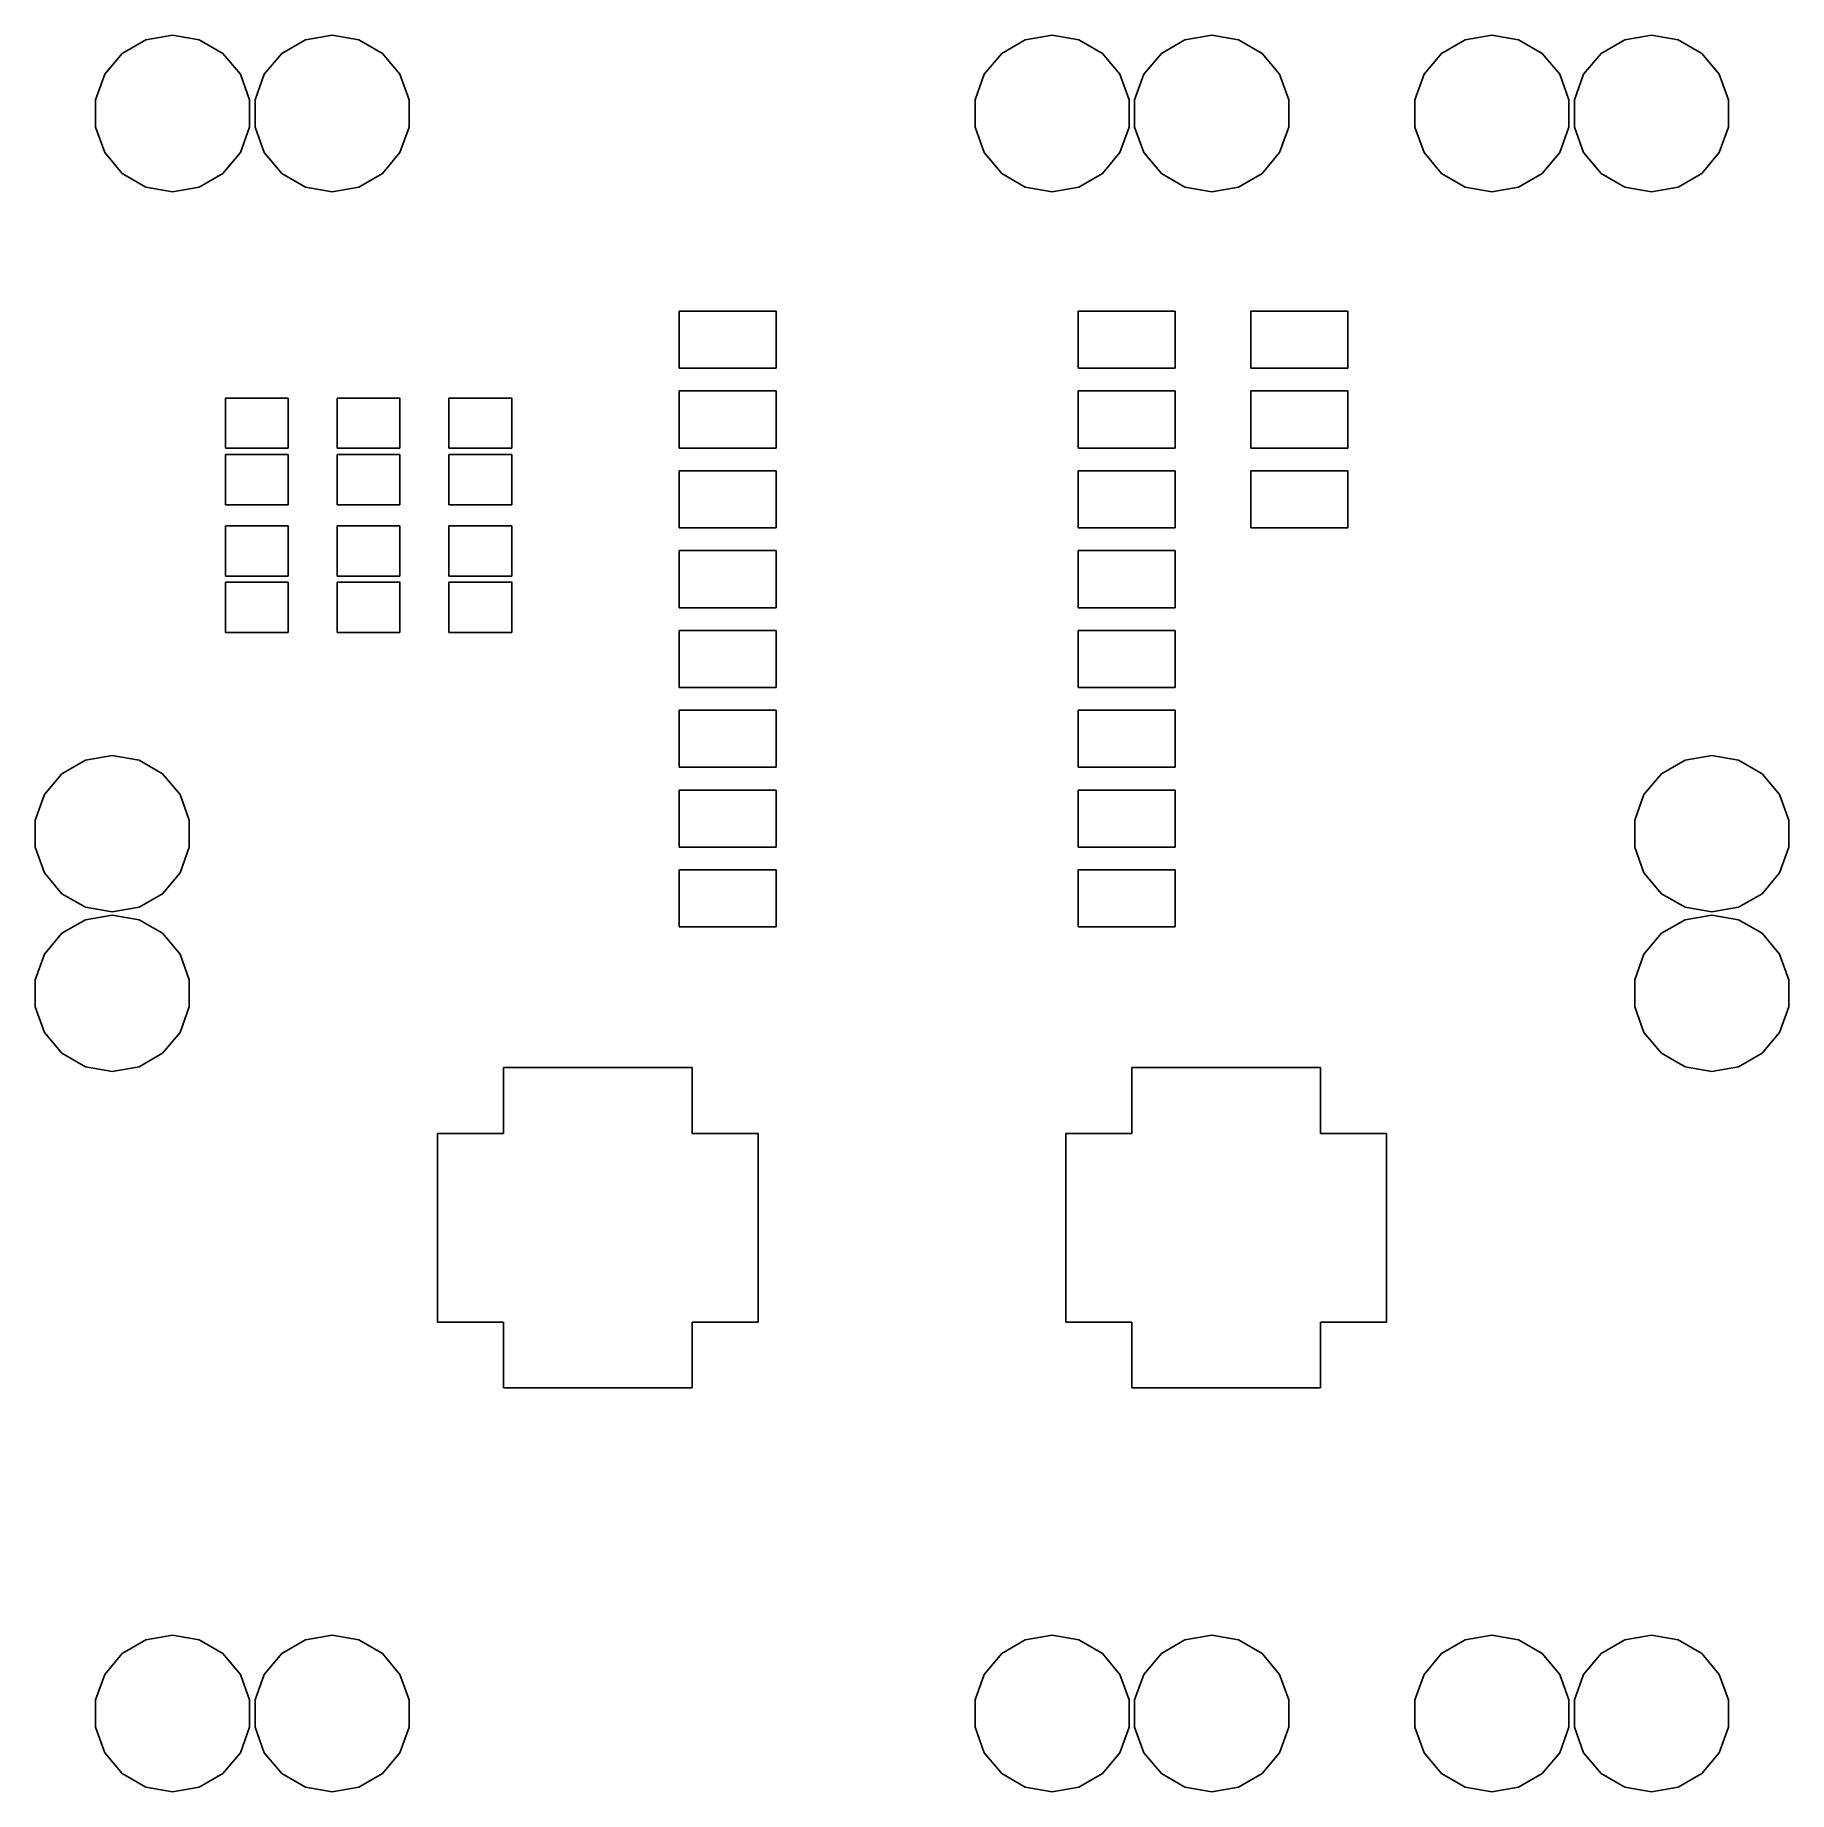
# Model space of a CAD drawing. Extents: x 1 to 29, y 1 to 29.
import ezdxf

# ---------------------------------------------------------------- set-up
doc = ezdxf.new("R2010")
doc.units = 0
doc.header["$MEASUREMENT"] = 0
doc.layers.add('BLACK', color=7, linetype='CONTINUOUS')

msp = doc.modelspace()

# ---------------------------------------------------------------- linework, layer by layer
at = {"layer": 'Black'}
for p, q in [((2.429, 28.6846), (2.80379, 28.901)), ((2.80379, 28.901), (3.23, 28.9761)), ((3.23, 28.9761), (3.65621, 28.901)), ((3.65621, 28.901), (4.031, 28.6846)), ((4.96899, 28.6846), (5.34379, 28.901)), ((5.34379, 28.901), (5.77, 28.9761)), ((5.77, 28.9761), (6.19621, 28.901)), ((6.19621, 28.901), (6.571, 28.6846)), ((16.429, 28.6846), (16.8038, 28.901)), ((16.8038, 28.901), (17.23, 28.9761)), ((17.23, 28.9761), (17.6562, 28.901)), ((17.6562, 28.901), (18.031, 28.6846)), ((18.969, 28.6846), (19.3438, 28.901)), ((19.3438, 28.901), (19.77, 28.9761)), ((19.77, 28.9761), (20.1962, 28.901)), ((20.1962, 28.901), (20.571, 28.6846)), ((23.429, 28.6846), (23.8038, 28.901)), ((23.8038, 28.901), (24.23, 28.9761)), ((24.23, 28.9761), (24.6562, 28.901)), ((24.6562, 28.901), (25.031, 28.6846)), ((25.969, 28.6846), (26.3438, 28.901)), ((26.3438, 28.901), (26.77, 28.9761)), ((26.77, 28.9761), (27.1962, 28.901)), ((27.1962, 28.901), (27.571, 28.6846)), ((2.15081, 28.3531), (2.429, 28.6846)), ((4.031, 28.6846), (4.30919, 28.3531)), ((4.69081, 28.3531), (4.96899, 28.6846)), ((6.571, 28.6846), (6.84919, 28.3531)), ((16.1508, 28.3531), (16.429, 28.6846)), ((18.031, 28.6846), (18.3092, 28.3531)), ((18.6908, 28.3531), (18.969, 28.6846)), ((20.571, 28.6846), (20.8492, 28.3531)), ((23.1508, 28.3531), (23.429, 28.6846)), ((25.031, 28.6846), (25.3092, 28.3531)), ((25.6908, 28.3531), (25.969, 28.6846)), ((27.571, 28.6846), (27.8492, 28.3531)), ((2.00279, 27.9464), (2.15081, 28.3531)), ((4.30919, 28.3531), (4.45721, 27.9464)), ((4.54279, 27.9464), (4.69081, 28.3531)), ((6.84919, 28.3531), (6.99721, 27.9464)), ((16.0028, 27.9464), (16.1508, 28.3531)), ((18.3092, 28.3531), (18.4572, 27.9464)), ((18.5428, 27.9464), (18.6908, 28.3531)), ((20.8492, 28.3531), (20.9972, 27.9464)), ((23.0028, 27.9464), (23.1508, 28.3531)), ((25.3092, 28.3531), (25.4572, 27.9464)), ((25.5428, 27.9464), (25.6908, 28.3531)), ((27.8492, 28.3531), (27.9972, 27.9464)), ((2.00279, 27.5136), (2.00279, 27.9464)), ((4.45721, 27.9464), (4.45721, 27.5136)), ((4.54279, 27.5136), (4.54279, 27.9464)), ((6.99721, 27.9464), (6.99721, 27.5136)), ((16.0028, 27.5136), (16.0028, 27.9464)), ((18.4572, 27.9464), (18.4572, 27.5136)), ((18.5428, 27.5136), (18.5428, 27.9464)), ((20.9972, 27.9464), (20.9972, 27.5136)), ((23.0028, 27.5136), (23.0028, 27.9464)), ((25.4572, 27.9464), (25.4572, 27.5136)), ((25.5428, 27.5136), (25.5428, 27.9464)), ((27.9972, 27.9464), (27.9972, 27.5136)), ((2.15081, 27.1069), (2.00279, 27.5136)), ((4.45721, 27.5136), (4.30919, 27.1069)), ((4.69081, 27.1069), (4.54279, 27.5136)), ((6.99721, 27.5136), (6.84919, 27.1069)), ((16.1508, 27.1069), (16.0028, 27.5136)), ((18.4572, 27.5136), (18.3092, 27.1069)), ((18.6908, 27.1069), (18.5428, 27.5136)), ((20.9972, 27.5136), (20.8492, 27.1069)), ((23.1508, 27.1069), (23.0028, 27.5136)), ((25.4572, 27.5136), (25.3092, 27.1069)), ((25.6908, 27.1069), (25.5428, 27.5136)), ((27.9972, 27.5136), (27.8492, 27.1069)), ((2.429, 26.7754), (2.15081, 27.1069)), ((4.30919, 27.1069), (4.031, 26.7754)), ((4.96899, 26.7754), (4.69081, 27.1069)), ((6.84919, 27.1069), (6.571, 26.7754)), ((16.429, 26.7754), (16.1508, 27.1069)), ((18.3092, 27.1069), (18.031, 26.7754)), ((18.969, 26.7754), (18.6908, 27.1069)), ((20.8492, 27.1069), (20.571, 26.7754)), ((23.429, 26.7754), (23.1508, 27.1069)), ((25.3092, 27.1069), (25.031, 26.7754)), ((25.969, 26.7754), (25.6908, 27.1069)), ((27.8492, 27.1069), (27.571, 26.7754)), ((2.80379, 26.559), (2.429, 26.7754)), ((3.23, 26.4839), (2.80379, 26.559)), ((3.65621, 26.559), (3.23, 26.4839)), ((4.031, 26.7754), (3.65621, 26.559)), ((5.34379, 26.559), (4.96899, 26.7754)), ((5.77, 26.4839), (5.34379, 26.559)), ((6.19621, 26.559), (5.77, 26.4839)), ((6.571, 26.7754), (6.19621, 26.559)), ((16.8038, 26.559), (16.429, 26.7754)), ((17.23, 26.4839), (16.8038, 26.559)), ((17.6562, 26.559), (17.23, 26.4839)), ((18.031, 26.7754), (17.6562, 26.559)), ((19.3438, 26.559), (18.969, 26.7754)), ((19.77, 26.4839), (19.3438, 26.559)), ((20.1962, 26.559), (19.77, 26.4839)), ((20.571, 26.7754), (20.1962, 26.559)), ((23.8038, 26.559), (23.429, 26.7754)), ((24.23, 26.4839), (23.8038, 26.559)), ((24.6562, 26.559), (24.23, 26.4839)), ((25.031, 26.7754), (24.6562, 26.559)), ((26.3438, 26.559), (25.969, 26.7754)), ((26.77, 26.4839), (26.3438, 26.559)), ((27.1962, 26.559), (26.77, 26.4839)), ((27.571, 26.7754), (27.1962, 26.559)), ((11.2935, 23.676), (11.2935, 24.584)), ((11.2935, 24.584), (12.8365, 24.584)), ((12.8365, 24.584), (12.8365, 23.676)), ((17.6435, 23.676), (17.6435, 24.584)), ((17.6435, 24.584), (19.1865, 24.584)), ((19.1865, 24.584), (19.1865, 23.676)), ((20.3935, 23.676), (20.3935, 24.584)), ((20.3935, 24.584), (21.9365, 24.584)), ((21.9365, 24.584), (21.9365, 23.676)), ((12.8365, 23.676), (11.2935, 23.676)), ((19.1865, 23.676), (17.6435, 23.676)), ((21.9365, 23.676), (20.3935, 23.676)), ((4.072, 22.402), (4.072, 23.202)), ((4.072, 23.202), (5.072, 23.202)), ((5.072, 23.202), (5.072, 22.402)), ((5.85, 22.402), (5.85, 23.202)), ((5.85, 23.202), (6.85, 23.202)), ((6.85, 23.202), (6.85, 22.402)), ((7.628, 22.402), (7.628, 23.202)), ((7.628, 23.202), (8.628, 23.202)), ((8.628, 23.202), (8.628, 22.402)), ((11.2935, 22.406), (11.2935, 23.314)), ((11.2935, 23.314), (12.8365, 23.314)), ((12.8365, 23.314), (12.8365, 22.406)), ((17.6435, 22.406), (17.6435, 23.314)), ((17.6435, 23.314), (19.1865, 23.314)), ((19.1865, 23.314), (19.1865, 22.406)), ((20.3935, 22.406), (20.3935, 23.314)), ((20.3935, 23.314), (21.9365, 23.314)), ((21.9365, 23.314), (21.9365, 22.406)), ((5.072, 22.402), (4.072, 22.402)), ((6.85, 22.402), (5.85, 22.402)), ((8.628, 22.402), (7.628, 22.402)), ((12.8365, 22.406), (11.2935, 22.406)), ((19.1865, 22.406), (17.6435, 22.406)), ((21.9365, 22.406), (20.3935, 22.406)), ((4.072, 21.502), (4.072, 22.302)), ((4.072, 22.302), (5.072, 22.302)), ((5.072, 22.302), (5.072, 21.502)), ((5.85, 21.502), (5.85, 22.302)), ((5.85, 22.302), (6.85, 22.302)), ((6.85, 22.302), (6.85, 21.502)), ((7.628, 21.502), (7.628, 22.302)), ((7.628, 22.302), (8.628, 22.302)), ((8.628, 22.302), (8.628, 21.502)), ((11.2935, 21.136), (11.2935, 22.044)), ((11.2935, 22.044), (12.8365, 22.044)), ((12.8365, 22.044), (12.8365, 21.136)), ((17.6435, 21.136), (17.6435, 22.044)), ((17.6435, 22.044), (19.1865, 22.044)), ((19.1865, 22.044), (19.1865, 21.136)), ((20.3935, 21.136), (20.3935, 22.044)), ((20.3935, 22.044), (21.9365, 22.044)), ((21.9365, 22.044), (21.9365, 21.136)), ((5.072, 21.502), (4.072, 21.502)), ((6.85, 21.502), (5.85, 21.502)), ((8.628, 21.502), (7.628, 21.502)), ((4.072, 20.37), (4.072, 21.17)), ((4.072, 21.17), (5.072, 21.17)), ((5.072, 21.17), (5.072, 20.37)), ((5.85, 20.37), (5.85, 21.17)), ((5.85, 21.17), (6.85, 21.17)), ((6.85, 21.17), (6.85, 20.37)), ((7.628, 20.37), (7.628, 21.17)), ((7.628, 21.17), (8.628, 21.17)), ((8.628, 21.17), (8.628, 20.37)), ((12.8365, 21.136), (11.2935, 21.136)), ((19.1865, 21.136), (17.6435, 21.136)), ((21.9365, 21.136), (20.3935, 21.136)), ((11.2935, 19.866), (11.2935, 20.774)), ((11.2935, 20.774), (12.8365, 20.774)), ((12.8365, 20.774), (12.8365, 19.866)), ((17.6435, 19.866), (17.6435, 20.774)), ((17.6435, 20.774), (19.1865, 20.774)), ((19.1865, 20.774), (19.1865, 19.866)), ((5.072, 20.37), (4.072, 20.37)), ((4.072, 19.47), (4.072, 20.27)), ((4.072, 20.27), (5.072, 20.27)), ((5.072, 20.27), (5.072, 19.47)), ((6.85, 20.37), (5.85, 20.37)), ((5.85, 19.47), (5.85, 20.27)), ((5.85, 20.27), (6.85, 20.27)), ((6.85, 20.27), (6.85, 19.47)), ((8.628, 20.37), (7.628, 20.37)), ((7.628, 19.47), (7.628, 20.27)), ((7.628, 20.27), (8.628, 20.27)), ((8.628, 20.27), (8.628, 19.47)), ((12.8365, 19.866), (11.2935, 19.866)), ((19.1865, 19.866), (17.6435, 19.866)), ((5.072, 19.47), (4.072, 19.47)), ((6.85, 19.47), (5.85, 19.47)), ((8.628, 19.47), (7.628, 19.47)), ((11.2935, 18.596), (11.2935, 19.504)), ((11.2935, 19.504), (12.8365, 19.504)), ((12.8365, 19.504), (12.8365, 18.596)), ((17.6435, 18.596), (17.6435, 19.504)), ((17.6435, 19.504), (19.1865, 19.504)), ((19.1865, 19.504), (19.1865, 18.596)), ((12.8365, 18.596), (11.2935, 18.596)), ((19.1865, 18.596), (17.6435, 18.596)), ((11.2935, 17.326), (11.2935, 18.234)), ((11.2935, 18.234), (12.8365, 18.234)), ((12.8365, 18.234), (12.8365, 17.326)), ((17.6435, 17.326), (17.6435, 18.234)), ((17.6435, 18.234), (19.1865, 18.234)), ((19.1865, 18.234), (19.1865, 17.326)), ((1.46899, 17.2246), (1.84379, 17.441)), ((1.84379, 17.441), (2.27, 17.5161)), ((2.27, 17.5161), (2.69621, 17.441)), ((2.69621, 17.441), (3.071, 17.2246)), ((26.929, 17.2246), (27.3038, 17.441)), ((27.3038, 17.441), (27.73, 17.5161)), ((27.73, 17.5161), (28.1562, 17.441)), ((28.1562, 17.441), (28.531, 17.2246)), ((1.19081, 16.8931), (1.46899, 17.2246)), ((3.071, 17.2246), (3.34919, 16.8931)), ((12.8365, 17.326), (11.2935, 17.326)), ((19.1865, 17.326), (17.6435, 17.326)), ((26.6508, 16.8931), (26.929, 17.2246)), ((28.531, 17.2246), (28.8092, 16.8931)), ((1.04279, 16.4864), (1.19081, 16.8931)), ((3.34919, 16.8931), (3.49721, 16.4864)), ((11.2935, 16.056), (11.2935, 16.964)), ((11.2935, 16.964), (12.8365, 16.964)), ((12.8365, 16.964), (12.8365, 16.056)), ((17.6435, 16.056), (17.6435, 16.964)), ((17.6435, 16.964), (19.1865, 16.964)), ((19.1865, 16.964), (19.1865, 16.056)), ((26.5028, 16.4864), (26.6508, 16.8931)), ((28.8092, 16.8931), (28.9572, 16.4864)), ((1.04279, 16.0536), (1.04279, 16.4864)), ((3.49721, 16.4864), (3.49721, 16.0536)), ((26.5028, 16.0536), (26.5028, 16.4864)), ((28.9572, 16.4864), (28.9572, 16.0536)), ((1.19081, 15.6469), (1.04279, 16.0536)), ((3.49721, 16.0536), (3.34919, 15.6469)), ((12.8365, 16.056), (11.2935, 16.056)), ((19.1865, 16.056), (17.6435, 16.056)), ((26.6508, 15.6469), (26.5028, 16.0536)), ((28.9572, 16.0536), (28.8092, 15.6469)), ((11.2935, 14.786), (11.2935, 15.694)), ((11.2935, 15.694), (12.8365, 15.694)), ((12.8365, 15.694), (12.8365, 14.786)), ((17.6435, 14.786), (17.6435, 15.694)), ((17.6435, 15.694), (19.1865, 15.694)), ((19.1865, 15.694), (19.1865, 14.786)), ((1.46899, 15.3154), (1.19081, 15.6469)), ((3.34919, 15.6469), (3.071, 15.3154)), ((26.929, 15.3154), (26.6508, 15.6469)), ((28.8092, 15.6469), (28.531, 15.3154)), ((1.84379, 15.099), (1.46899, 15.3154)), ((2.27, 15.0239), (1.84379, 15.099)), ((2.69621, 15.099), (2.27, 15.0239)), ((3.071, 15.3154), (2.69621, 15.099)), ((27.3038, 15.099), (26.929, 15.3154)), ((27.73, 15.0239), (27.3038, 15.099)), ((28.1562, 15.099), (27.73, 15.0239)), ((28.531, 15.3154), (28.1562, 15.099)), ((1.46899, 14.6846), (1.84379, 14.901)), ((1.84379, 14.901), (2.27, 14.9761)), ((2.27, 14.9761), (2.69621, 14.901)), ((2.69621, 14.901), (3.071, 14.6846)), ((26.929, 14.6846), (27.3038, 14.901)), ((27.3038, 14.901), (27.73, 14.9761)), ((27.73, 14.9761), (28.1562, 14.901)), ((28.1562, 14.901), (28.531, 14.6846)), ((1.19081, 14.3531), (1.46899, 14.6846)), ((3.071, 14.6846), (3.34919, 14.3531)), ((12.8365, 14.786), (11.2935, 14.786)), ((19.1865, 14.786), (17.6435, 14.786)), ((26.6508, 14.3531), (26.929, 14.6846)), ((28.531, 14.6846), (28.8092, 14.3531)), ((1.04279, 13.9464), (1.19081, 14.3531)), ((3.34919, 14.3531), (3.49721, 13.9464)), ((26.5028, 13.9464), (26.6508, 14.3531)), ((28.8092, 14.3531), (28.9572, 13.9464)), ((1.04279, 13.5136), (1.04279, 13.9464)), ((3.49721, 13.9464), (3.49721, 13.5136)), ((26.5028, 13.5136), (26.5028, 13.9464)), ((28.9572, 13.9464), (28.9572, 13.5136)), ((1.19081, 13.1069), (1.04279, 13.5136)), ((3.49721, 13.5136), (3.34919, 13.1069)), ((26.6508, 13.1069), (26.5028, 13.5136)), ((28.9572, 13.5136), (28.8092, 13.1069)), ((1.46899, 12.7754), (1.19081, 13.1069)), ((3.34919, 13.1069), (3.071, 12.7754)), ((26.929, 12.7754), (26.6508, 13.1069)), ((28.8092, 13.1069), (28.531, 12.7754)), ((1.84379, 12.559), (1.46899, 12.7754)), ((3.071, 12.7754), (2.69621, 12.559)), ((27.3038, 12.559), (26.929, 12.7754)), ((28.531, 12.7754), (28.1562, 12.559)), ((2.27, 12.4839), (1.84379, 12.559)), ((2.69621, 12.559), (2.27, 12.4839)), ((8.5, 11.5), (8.5, 12.55)), ((8.5, 12.55), (9.1, 12.55)), ((9.1, 12.55), (9.5, 12.55)), ((9.5, 12.55), (9.9, 12.55)), ((9.9, 12.55), (10.3, 12.55)), ((10.3, 12.55), (10.7, 12.55)), ((10.7, 12.55), (11.1, 12.55)), ((11.1, 12.55), (11.5, 12.55)), ((11.5, 12.55), (11.5, 11.5)), ((18.5, 11.5), (18.5, 12.55)), ((18.5, 12.55), (19.1, 12.55)), ((19.1, 12.55), (19.5, 12.55)), ((19.5, 12.55), (19.9, 12.55)), ((19.9, 12.55), (20.3, 12.55)), ((20.3, 12.55), (20.7, 12.55)), ((20.7, 12.55), (21.1, 12.55)), ((21.1, 12.55), (21.5, 12.55)), ((21.5, 12.55), (21.5, 11.5)), ((27.73, 12.4839), (27.3038, 12.559)), ((28.1562, 12.559), (27.73, 12.4839)), ((7.45, 11.1), (7.45, 11.5)), ((7.45, 11.5), (8.5, 11.5)), ((11.5, 11.5), (12.55, 11.5)), ((12.55, 11.5), (12.55, 10.9)), ((17.45, 11.1), (17.45, 11.5)), ((17.45, 11.5), (18.5, 11.5)), ((21.5, 11.5), (22.55, 11.5)), ((22.55, 11.5), (22.55, 10.9)), ((7.45, 10.7), (7.45, 11.1)), ((17.45, 10.7), (17.45, 11.1)), ((7.45, 10.3), (7.45, 10.7)), ((12.55, 10.9), (12.55, 10.5)), ((17.45, 10.3), (17.45, 10.7)), ((22.55, 10.9), (22.55, 10.5)), ((12.55, 10.5), (12.55, 10.1)), ((22.55, 10.5), (22.55, 10.1)), ((7.45, 9.9), (7.45, 10.3)), ((12.55, 10.1), (12.55, 9.7)), ((17.45, 9.9), (17.45, 10.3)), ((22.55, 10.1), (22.55, 9.7)), ((7.45, 9.5), (7.45, 9.9)), ((17.45, 9.5), (17.45, 9.9)), ((12.55, 9.7), (12.55, 9.3)), ((22.55, 9.7), (22.55, 9.3)), ((7.45, 9.1), (7.45, 9.5)), ((12.55, 9.3), (12.55, 8.9)), ((17.45, 9.1), (17.45, 9.5)), ((22.55, 9.3), (22.55, 8.9)), ((7.45, 8.5), (7.45, 9.1)), ((17.45, 8.5), (17.45, 9.1)), ((12.55, 8.9), (12.55, 8.5)), ((22.55, 8.9), (22.55, 8.5)), ((8.5, 8.5), (7.45, 8.5)), ((8.5, 7.45), (8.5, 8.5)), ((12.55, 8.5), (11.5, 8.5)), ((11.5, 8.5), (11.5, 7.45)), ((18.5, 8.5), (17.45, 8.5)), ((18.5, 7.45), (18.5, 8.5)), ((22.55, 8.5), (21.5, 8.5)), ((21.5, 8.5), (21.5, 7.45)), ((8.9, 7.45), (8.5, 7.45)), ((9.1, 7.45), (8.9, 7.45)), ((9.3, 7.45), (9.1, 7.45)), ((9.5, 7.45), (9.3, 7.45)), ((9.7, 7.45), (9.5, 7.45)), ((9.9, 7.45), (9.7, 7.45)), ((10.1, 7.45), (9.9, 7.45)), ((10.3, 7.45), (10.1, 7.45)), ((10.5, 7.45), (10.3, 7.45)), ((10.7, 7.45), (10.5, 7.45)), ((10.9, 7.45), (10.7, 7.45)), ((11.1, 7.45), (10.9, 7.45)), ((11.5, 7.45), (11.1, 7.45)), ((18.9, 7.45), (18.5, 7.45)), ((19.3, 7.45), (18.9, 7.45)), ((19.5, 7.45), (19.3, 7.45)), ((19.7, 7.45), (19.5, 7.45)), ((20.1, 7.45), (19.7, 7.45)), ((20.5, 7.45), (20.1, 7.45)), ((20.9, 7.45), (20.5, 7.45)), ((21.5, 7.45), (20.9, 7.45)), ((2.429, 3.2246), (2.80379, 3.44099)), ((2.80379, 3.44099), (3.23, 3.51614)), ((3.23, 3.51614), (3.65621, 3.44099)), ((3.65621, 3.44099), (4.031, 3.2246)), ((4.96899, 3.2246), (5.34379, 3.44099)), ((5.34379, 3.44099), (5.77, 3.51614)), ((5.77, 3.51614), (6.19621, 3.44099)), ((6.19621, 3.44099), (6.571, 3.2246)), ((16.429, 3.2246), (16.8038, 3.44099)), ((16.8038, 3.44099), (17.23, 3.51614)), ((17.23, 3.51614), (17.6562, 3.44099)), ((17.6562, 3.44099), (18.031, 3.2246)), ((18.969, 3.2246), (19.3438, 3.44099)), ((19.3438, 3.44099), (19.77, 3.51614)), ((19.77, 3.51614), (20.1962, 3.44099)), ((20.1962, 3.44099), (20.571, 3.2246)), ((23.429, 3.2246), (23.8038, 3.44099)), ((23.8038, 3.44099), (24.23, 3.51614)), ((24.23, 3.51614), (24.6562, 3.44099)), ((24.6562, 3.44099), (25.031, 3.2246)), ((25.969, 3.2246), (26.3438, 3.44099)), ((26.3438, 3.44099), (26.77, 3.51614)), ((26.77, 3.51614), (27.1962, 3.44099)), ((27.1962, 3.44099), (27.571, 3.2246)), ((2.15081, 2.89307), (2.429, 3.2246)), ((4.031, 3.2246), (4.30919, 2.89307)), ((4.69081, 2.89307), (4.96899, 3.2246)), ((6.571, 3.2246), (6.84919, 2.89307)), ((16.1508, 2.89307), (16.429, 3.2246)), ((18.031, 3.2246), (18.3092, 2.89307)), ((18.6908, 2.89307), (18.969, 3.2246)), ((20.571, 3.2246), (20.8492, 2.89307)), ((23.1508, 2.89307), (23.429, 3.2246)), ((25.031, 3.2246), (25.3092, 2.89307)), ((25.6908, 2.89307), (25.969, 3.2246)), ((27.571, 3.2246), (27.8492, 2.89307)), ((2.00279, 2.48639), (2.15081, 2.89307)), ((4.30919, 2.89307), (4.45721, 2.48639)), ((4.54279, 2.48639), (4.69081, 2.89307)), ((6.84919, 2.89307), (6.99721, 2.48639)), ((16.0028, 2.48639), (16.1508, 2.89307)), ((18.3092, 2.89307), (18.4572, 2.48639)), ((18.5428, 2.48639), (18.6908, 2.89307)), ((20.8492, 2.89307), (20.9972, 2.48639)), ((23.0028, 2.48639), (23.1508, 2.89307)), ((25.3092, 2.89307), (25.4572, 2.48639)), ((25.5428, 2.48639), (25.6908, 2.89307)), ((27.8492, 2.89307), (27.9972, 2.48639)), ((2.00279, 2.05361), (2.00279, 2.48639)), ((4.45721, 2.48639), (4.45721, 2.05361)), ((4.54279, 2.05361), (4.54279, 2.48639)), ((6.99721, 2.48639), (6.99721, 2.05361)), ((16.0028, 2.05361), (16.0028, 2.48639)), ((18.4572, 2.48639), (18.4572, 2.05361)), ((18.5428, 2.05361), (18.5428, 2.48639)), ((20.9972, 2.48639), (20.9972, 2.05361)), ((23.0028, 2.05361), (23.0028, 2.48639)), ((25.4572, 2.48639), (25.4572, 2.05361)), ((25.5428, 2.05361), (25.5428, 2.48639)), ((27.9972, 2.48639), (27.9972, 2.05361)), ((2.15081, 1.64693), (2.00279, 2.05361)), ((4.45721, 2.05361), (4.30919, 1.64693)), ((4.69081, 1.64693), (4.54279, 2.05361)), ((6.99721, 2.05361), (6.84919, 1.64693)), ((16.1508, 1.64693), (16.0028, 2.05361)), ((18.4572, 2.05361), (18.3092, 1.64693)), ((18.6908, 1.64693), (18.5428, 2.05361)), ((20.9972, 2.05361), (20.8492, 1.64693)), ((23.1508, 1.64693), (23.0028, 2.05361)), ((25.4572, 2.05361), (25.3092, 1.64693)), ((25.6908, 1.64693), (25.5428, 2.05361)), ((27.9972, 2.05361), (27.8492, 1.64693)), ((2.429, 1.3154), (2.15081, 1.64693)), ((4.30919, 1.64693), (4.031, 1.3154)), ((4.96899, 1.3154), (4.69081, 1.64693)), ((6.84919, 1.64693), (6.571, 1.3154)), ((16.429, 1.3154), (16.1508, 1.64693)), ((18.3092, 1.64693), (18.031, 1.3154)), ((18.969, 1.3154), (18.6908, 1.64693)), ((20.8492, 1.64693), (20.571, 1.3154)), ((23.429, 1.3154), (23.1508, 1.64693)), ((25.3092, 1.64693), (25.031, 1.3154)), ((25.969, 1.3154), (25.6908, 1.64693)), ((27.8492, 1.64693), (27.571, 1.3154)), ((2.80379, 1.09901), (2.429, 1.3154)), ((4.031, 1.3154), (3.65621, 1.09901)), ((5.34379, 1.09901), (4.96899, 1.3154)), ((6.571, 1.3154), (6.19621, 1.09901)), ((16.8038, 1.09901), (16.429, 1.3154)), ((18.031, 1.3154), (17.6562, 1.09901)), ((19.3438, 1.09901), (18.969, 1.3154)), ((20.571, 1.3154), (20.1962, 1.09901)), ((23.8038, 1.09901), (23.429, 1.3154)), ((25.031, 1.3154), (24.6562, 1.09901)), ((26.3438, 1.09901), (25.969, 1.3154)), ((27.571, 1.3154), (27.1962, 1.09901)), ((3.23, 1.02386), (2.80379, 1.09901)), ((3.65621, 1.09901), (3.23, 1.02386)), ((5.77, 1.02386), (5.34379, 1.09901)), ((6.19621, 1.09901), (5.77, 1.02386)), ((17.23, 1.02386), (16.8038, 1.09901)), ((17.6562, 1.09901), (17.23, 1.02386)), ((19.77, 1.02386), (19.3438, 1.09901)), ((20.1962, 1.09901), (19.77, 1.02386)), ((24.23, 1.02386), (23.8038, 1.09901)), ((24.6562, 1.09901), (24.23, 1.02386)), ((26.77, 1.02386), (26.3438, 1.09901)), ((27.1962, 1.09901), (26.77, 1.02386))]:
    msp.add_line(p, q, dxfattribs=at)

doc.saveas('drawing.dxf')
